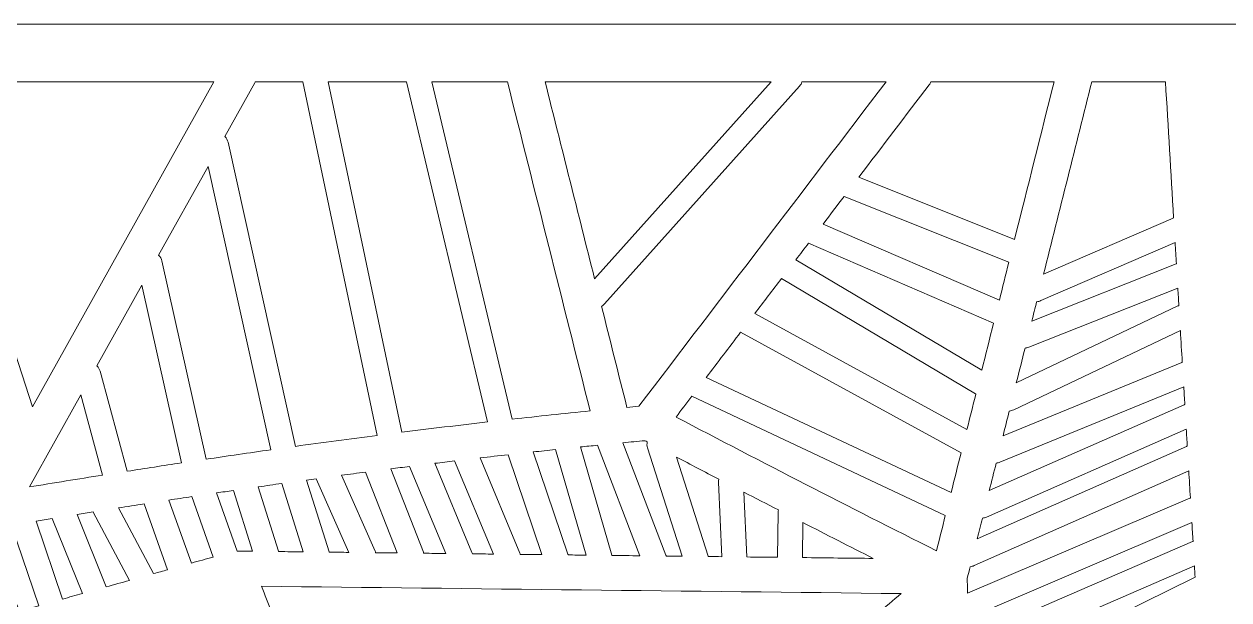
# Model space of a CAD drawing. Header units: centimetres. Extents: x -10.3 to 4.3, y -13.4 to 8.6.
# Drawn here: x -2.784 to 1.948, y 6.292 to 8.553 of the extents above; entities that cross this region are included whole.
import ezdxf

# ---------------------------------------------------------------- set-up
doc = ezdxf.new("R2010")
doc.units = ezdxf.units.CM
doc.header["$MEASUREMENT"] = 0
doc.layers.add('Plan 1', color=7, linetype='Continuous')

msp = doc.modelspace()

# ---------------------------------------------------------------- linework, layer by layer
at = {"layer": 'Plan 1', "color": 250, "lineweight": 20}
for points, knots in [([(-5.4971, -13.40751), (-5.48345, -13.4089), (-5.46966, -13.40959), (-5.45586, -13.40959), (-5.45586, -13.40959), (-5.21797, -13.40959), (-5.21797, -13.40959), (-5.20422, -13.40959), (-5.19047, -13.4089), (-5.17686, -13.40752), (-5.17686, -13.40752), (-5.17454, -13.40728), (-5.17454, -13.40728), (-5.17454, -13.40728), (-5.17222, -13.40752), (-5.17222, -13.40752), (-5.15861, -13.4089), (-5.14486, -13.40959), (-5.13111, -13.40959), (-5.13111, -13.40959), (-4.88364, -13.40959), (-4.88364, -13.40959), (-4.86986, -13.40959), (-4.8561, -13.4089), (-4.84247, -13.40751), (-4.84247, -13.40751), (-4.84014, -13.40728), (-4.84014, -13.40728), (-4.84014, -13.40728), (-4.83782, -13.40751), (-4.83782, -13.40751), (-4.82419, -13.4089), (-4.81043, -13.40959), (-4.79665, -13.40959), (-4.79665, -13.40959), (-4.54415, -13.40959), (-4.54415, -13.40959), (-4.53041, -13.40959), (-4.51668, -13.4089), (-4.50307, -13.40752), (-4.50307, -13.40752), (-4.50075, -13.40729), (-4.50075, -13.40729), (-4.50075, -13.40729), (-4.49844, -13.40752), (-4.49844, -13.40752), (-4.48483, -13.4089), (-4.4711, -13.40959), (-4.45736, -13.40959), (-4.45736, -13.40959), (4.02287, -13.40959), (4.02287, -13.40959), (4.18908, -13.40959), (4.31932, -13.3106), (4.31932, -13.19416), (4.31932, -13.19416), (4.31932, 8.3375), (4.31932, 8.3375), (4.31932, 8.45394), (4.18908, 8.55293), (4.02287, 8.55293), (4.02287, 8.55293), (-10.05259, 8.55293), (-10.05259, 8.55293), (-10.2188, 8.55293), (-10.34904, 8.45394), (-10.34904, 8.3375), (-10.34904, 8.3375), (-10.34904, -5.89474), (-10.34904, -5.89474), (-10.34904, -5.90825), (-10.34731, -5.92174), (-10.34383, -5.93503), (-10.34383, -5.93503), (-10.34327, -5.93714), (-10.34327, -5.93714), (-10.34327, -5.93714), (-10.34383, -5.93925), (-10.34383, -5.93925), (-10.34731, -5.95253), (-10.34904, -5.96603), (-10.34904, -5.97954), (-10.34904, -5.97954), (-10.34904, -6.10452), (-10.34904, -6.10452), (-10.34904, -6.11694), (-10.34758, -6.12935), (-10.34463, -6.1416), (-10.34463, -6.1416), (-10.34417, -6.14354), (-10.34417, -6.14354), (-10.34417, -6.14354), (-10.34463, -6.14548), (-10.34463, -6.14548), (-10.34758, -6.15773), (-10.34904, -6.17014), (-10.34904, -6.18256), (-10.34904, -6.18256), (-10.34904, -13.19416), (-10.34904, -13.19416), (-10.34904, -13.3106), (-10.2188, -13.40959), (-10.05259, -13.40959), (-10.05259, -13.40959), (-7.60772, -13.40959), (-7.60772, -13.40959), (-7.59525, -13.40959), (-7.5828, -13.40902), (-7.57044, -13.40789), (-7.57044, -13.40789), (-7.56833, -13.4077), (-7.56833, -13.4077), (-7.56833, -13.4077), (-7.56623, -13.40789), (-7.56623, -13.40789), (-7.55387, -13.40902), (-7.54141, -13.40959), (-7.52895, -13.40959), (-7.52895, -13.40959), (-6.8758, -13.40959), (-6.8758, -13.40959), (-6.8623, -13.40959), (-6.8488, -13.40893), (-6.83543, -13.40759), (-6.83543, -13.40759), (-6.83315, -13.40737), (-6.83315, -13.40737), (-6.83315, -13.40737), (-6.83088, -13.40759), (-6.83088, -13.40759), (-6.81751, -13.40893), (-6.80401, -13.40959), (-6.7905, -13.40959), (-6.7905, -13.40959), (-5.8596, -13.40959), (-5.8596, -13.40959), (-5.84594, -13.40959), (-5.8323, -13.40891), (-5.81878, -13.40755), (-5.81878, -13.40755), (-5.81648, -13.40732), (-5.81648, -13.40732), (-5.81648, -13.40732), (-5.81418, -13.40755), (-5.81418, -13.40755), (-5.80066, -13.40891), (-5.78701, -13.40959), (-5.77335, -13.40959), (-5.77335, -13.40959), (-5.54299, -13.40959), (-5.54299, -13.40959), (-5.52919, -13.40959), (-5.51541, -13.4089), (-5.50175, -13.40751), (-5.50175, -13.40751), (-5.49943, -13.40727), (-5.49943, -13.40727), (-5.49943, -13.40727), (-5.4971, -13.40751), (-5.4971, -13.40751)], [0, 0, 0, 0, 0.0188679, 0.0188679, 0.0188679, 0.0377358, 0.0377358, 0.0377358, 0.0566038, 0.0566038, 0.0566038, 0.0754717, 0.0754717, 0.0754717, 0.0943396, 0.0943396, 0.0943396, 0.1132075, 0.1132075, 0.1132075, 0.1320755, 0.1320755, 0.1320755, 0.1509434, 0.1509434, 0.1509434, 0.1698113, 0.1698113, 0.1698113, 0.1886792, 0.1886792, 0.1886792, 0.2075472, 0.2075472, 0.2075472, 0.2264151, 0.2264151, 0.2264151, 0.245283, 0.245283, 0.245283, 0.2641509, 0.2641509, 0.2641509, 0.2830189, 0.2830189, 0.2830189, 0.3018868, 0.3018868, 0.3018868, 0.3207547, 0.3207547, 0.3207547, 0.3396226, 0.3396226, 0.3396226, 0.3584906, 0.3584906, 0.3584906, 0.3773585, 0.3773585, 0.3773585, 0.3962264, 0.3962264, 0.3962264, 0.4150943, 0.4150943, 0.4150943, 0.4339623, 0.4339623, 0.4339623, 0.4528302, 0.4528302, 0.4528302, 0.4716981, 0.4716981, 0.4716981, 0.490566, 0.490566, 0.490566, 0.509434, 0.509434, 0.509434, 0.5283019, 0.5283019, 0.5283019, 0.5471698, 0.5471698, 0.5471698, 0.5660377, 0.5660377, 0.5660377, 0.5849057, 0.5849057, 0.5849057, 0.6037736, 0.6037736, 0.6037736, 0.6226415, 0.6226415, 0.6226415, 0.6415094, 0.6415094, 0.6415094, 0.6603774, 0.6603774, 0.6603774, 0.6792453, 0.6792453, 0.6792453, 0.6981132, 0.6981132, 0.6981132, 0.7169811, 0.7169811, 0.7169811, 0.7358491, 0.7358491, 0.7358491, 0.754717, 0.754717, 0.754717, 0.7735849, 0.7735849, 0.7735849, 0.7924528, 0.7924528, 0.7924528, 0.8113208, 0.8113208, 0.8113208, 0.8301887, 0.8301887, 0.8301887, 0.8490566, 0.8490566, 0.8490566, 0.8679245, 0.8679245, 0.8679245, 0.8867925, 0.8867925, 0.8867925, 0.9056604, 0.9056604, 0.9056604, 0.9245283, 0.9245283, 0.9245283, 0.9433962, 0.9433962, 0.9433962, 0.9622642, 0.9622642, 0.9622642, 0.9811321, 0.9811321, 0.9811321, 1, 1, 1, 1]), ([(-2.0392, 8.32593), (-2.0392, 8.32593), (-3.16518, 8.32593), (-3.16518, 8.32593), (-3.16518, 8.32593), (-2.75139, 7.04934), (-2.75139, 7.04934), (-2.75139, 7.04934), (-2.0392, 8.32593), (-2.0392, 8.32593)], [0, 0, 0, 0, 0.3333333, 0.3333333, 0.3333333, 0.6666667, 0.6666667, 0.6666667, 1, 1, 1, 1]), ([(-1.71873, 6.89469), (-1.61164, 6.90955), (-1.50443, 6.92393), (-1.39707, 6.93777), (-1.39707, 6.93777), (-1.68991, 8.32593), (-1.68991, 8.32593), (-1.68991, 8.32593), (-1.87609, 8.32593), (-1.87609, 8.32593), (-1.87661, 8.32486), (-1.87717, 8.32379), (-1.87776, 8.32273), (-1.87776, 8.32273), (-1.99574, 8.11125), (-1.99574, 8.11125), (-1.98886, 8.1048), (-1.98467, 8.09686), (-1.98292, 8.08893), (-1.98292, 8.08893), (-1.71873, 6.89469), (-1.71873, 6.89469)], [0, 0, 0, 0, 0.1428571, 0.1428571, 0.1428571, 0.2857143, 0.2857143, 0.2857143, 0.4285714, 0.4285714, 0.4285714, 0.5714286, 0.5714286, 0.5714286, 0.7142857, 0.7142857, 0.7142857, 0.8571429, 0.8571429, 0.8571429, 1, 1, 1, 1]), ([(-1.28269, 8.32593), (-1.28269, 8.32593), (-1.59018, 8.32593), (-1.59018, 8.32593), (-1.59018, 8.32593), (-1.29994, 6.95014), (-1.29994, 6.95014), (-1.18825, 6.96419), (-1.07641, 6.97767), (-0.96441, 6.9905), (-0.96441, 6.9905), (-1.28269, 8.32593), (-1.28269, 8.32593)], [0, 0, 0, 0, 0.25, 0.25, 0.25, 0.5, 0.5, 0.5, 0.75, 0.75, 0.75, 1, 1, 1, 1]), ([(-0.56097, 7.03379), (-0.66925, 7.4645), (-0.77752, 7.89522), (-0.88579, 8.32593), (-0.88579, 8.32593), (-1.18245, 8.32593), (-1.18245, 8.32593), (-1.18245, 8.32593), (-0.86679, 7.0015), (-0.86679, 7.0015), (-0.76497, 7.01282), (-0.66303, 7.02359), (-0.56097, 7.03379)], [0, 0, 0, 0, 0.25, 0.25, 0.25, 0.5, 0.5, 0.5, 0.75, 0.75, 0.75, 1, 1, 1, 1]), ([(0.14972, 8.32593), (0.14972, 8.32593), (-0.7377, 8.32593), (-0.7377, 8.32593), (-0.67293, 8.06824), (-0.60815, 7.81056), (-0.54338, 7.55287), (-0.54338, 7.55287), (0.14972, 8.32593), (0.14972, 8.32593)], [0, 0, 0, 0, 0.3333333, 0.3333333, 0.3333333, 0.6666667, 0.6666667, 0.6666667, 1, 1, 1, 1]), ([(0.60127, 8.32593), (0.60127, 8.32593), (0.27098, 8.32593), (0.27098, 8.32593), (0.26927, 8.31986), (0.26615, 8.31399), (0.26149, 8.3088), (0.26149, 8.3088), (-0.50458, 7.45433), (-0.50458, 7.45433), (-0.50777, 7.45078), (-0.51167, 7.44757), (-0.51625, 7.44496), (-0.48297, 7.31258), (-0.44969, 7.1802), (-0.41641, 7.04783), (-0.40071, 7.0493), (-0.38501, 7.05077), (-0.3693, 7.05222), (-0.04578, 7.47679), (0.27773, 7.90137), (0.60127, 8.32593)], [0, 0, 0, 0, 0.1428571, 0.1428571, 0.1428571, 0.2857143, 0.2857143, 0.2857143, 0.4285714, 0.4285714, 0.4285714, 0.5714286, 0.5714286, 0.5714286, 0.7142857, 0.7142857, 0.7142857, 0.8571429, 0.8571429, 0.8571429, 1, 1, 1, 1]), ([(0.77782, 8.32593), (0.77593, 8.32207), (0.77363, 8.31831), (0.77089, 8.31472), (0.67862, 8.19364), (0.58637, 8.07257), (0.4941, 7.95149), (0.4941, 7.95149), (1.106, 7.7066), (1.106, 7.7066), (1.15779, 7.91305), (1.20958, 8.11949), (1.26138, 8.32593), (1.26138, 8.32593), (0.77782, 8.32593), (0.77782, 8.32593)], [0, 0, 0, 0, 0.2, 0.2, 0.2, 0.4, 0.4, 0.4, 0.6, 0.6, 0.6, 0.8, 0.8, 0.8, 1, 1, 1, 1]), ([(1.69894, 8.32593), (1.69894, 8.32593), (1.40945, 8.32593), (1.40945, 8.32593), (1.34634, 8.07436), (1.28321, 7.82279), (1.22011, 7.57122), (1.22011, 7.57122), (1.72855, 7.791), (1.72855, 7.791), (1.72933, 7.79133), (1.73012, 7.79165), (1.73093, 7.79196), (1.72026, 7.96995), (1.7096, 8.14794), (1.69894, 8.32593)], [0, 0, 0, 0, 0.2, 0.2, 0.2, 0.4, 0.4, 0.4, 0.6, 0.6, 0.6, 0.8, 0.8, 0.8, 1, 1, 1, 1]), ([(-2.06164, 7.99312), (-2.06164, 7.99312), (-2.25563, 7.6454), (-2.25563, 7.6454), (-2.24876, 7.63895), (-2.24458, 7.63103), (-2.24282, 7.62311), (-2.24282, 7.62311), (-2.0697, 6.84424), (-2.0697, 6.84424), (-1.9851, 6.85681), (-1.90041, 6.86911), (-1.81564, 6.88111), (-1.81564, 6.88111), (-2.06164, 7.99312), (-2.06164, 7.99312)], [0, 0, 0, 0, 0.2, 0.2, 0.2, 0.4, 0.4, 0.4, 0.6, 0.6, 0.6, 0.8, 0.8, 0.8, 1, 1, 1, 1]), ([(1.08363, 7.61742), (1.08363, 7.61742), (0.4368, 7.87629), (0.4368, 7.87629), (0.40924, 7.84013), (0.38167, 7.80396), (0.35412, 7.76779), (0.35412, 7.76779), (1.04636, 7.46883), (1.04636, 7.46883), (1.05879, 7.51836), (1.07121, 7.56789), (1.08363, 7.61742)], [0, 0, 0, 0, 0.25, 0.25, 0.25, 0.5, 0.5, 0.5, 0.75, 0.75, 0.75, 1, 1, 1, 1]), ([(0.29712, 7.69298), (0.28056, 7.67126), (0.264, 7.64953), (0.24745, 7.6278), (0.24745, 7.6278), (0.97732, 7.19359), (0.97732, 7.19359), (0.99283, 7.25543), (1.00835, 7.31728), (1.02386, 7.37913), (1.02386, 7.37913), (0.29712, 7.69298), (0.29712, 7.69298)], [0, 0, 0, 0, 0.25, 0.25, 0.25, 0.5, 0.5, 0.5, 0.75, 0.75, 0.75, 1, 1, 1, 1]), ([(1.19291, 7.46279), (1.18657, 7.43751), (1.18023, 7.41222), (1.17388, 7.38694), (1.17388, 7.38694), (1.74085, 7.6111), (1.74085, 7.6111), (1.74115, 7.61121), (1.74145, 7.61133), (1.74175, 7.61144), (1.74008, 7.63932), (1.7384, 7.6672), (1.73673, 7.69508), (1.73673, 7.69508), (1.20873, 7.46685), (1.20873, 7.46685), (1.20376, 7.4647), (1.19841, 7.46333), (1.19291, 7.46279)], [0, 0, 0, 0, 0.1666667, 0.1666667, 0.1666667, 0.3333333, 0.3333333, 0.3333333, 0.5, 0.5, 0.5, 0.6666667, 0.6666667, 0.6666667, 0.8333333, 0.8333333, 0.8333333, 1, 1, 1, 1]), ([(-2.32148, 7.52737), (-2.32148, 7.52737), (-2.4981, 7.21077), (-2.4981, 7.21077), (-2.49178, 7.20484), (-2.48774, 7.19766), (-2.48577, 7.19041), (-2.48577, 7.19041), (-2.37879, 6.79708), (-2.37879, 6.79708), (-2.30805, 6.80815), (-2.23727, 6.81905), (-2.16642, 6.82975), (-2.16642, 6.82975), (-2.32148, 7.52737), (-2.32148, 7.52737)], [0, 0, 0, 0, 0.2, 0.2, 0.2, 0.4, 0.4, 0.4, 0.6, 0.6, 0.6, 0.8, 0.8, 0.8, 1, 1, 1, 1]), ([(0.19118, 7.55396), (0.15627, 7.50814), (0.12135, 7.46232), (0.08644, 7.4165), (0.08644, 7.4165), (0.91893, 6.96083), (0.91893, 6.96083), (0.93059, 7.00729), (0.94224, 7.05375), (0.9539, 7.10022), (0.95364, 7.10037), (0.95338, 7.10052), (0.95313, 7.10067), (0.95313, 7.10067), (0.19118, 7.55396), (0.19118, 7.55396)], [0, 0, 0, 0, 0.2, 0.2, 0.2, 0.4, 0.4, 0.4, 0.6, 0.6, 0.6, 0.8, 0.8, 0.8, 1, 1, 1, 1]), ([(1.74748, 7.51577), (1.74748, 7.51577), (1.16157, 7.28413), (1.16157, 7.28413), (1.15701, 7.28233), (1.15217, 7.28117), (1.14723, 7.28069), (1.13585, 7.23531), (1.12447, 7.18993), (1.11309, 7.14455), (1.11309, 7.14455), (1.74754, 7.44603), (1.74754, 7.44603), (1.74885, 7.44664), (1.75018, 7.44721), (1.75156, 7.44773), (1.7502, 7.47041), (1.74884, 7.49309), (1.74748, 7.51577)], [0, 0, 0, 0, 0.1666667, 0.1666667, 0.1666667, 0.3333333, 0.3333333, 0.3333333, 0.5, 0.5, 0.5, 0.6666667, 0.6666667, 0.6666667, 0.8333333, 0.8333333, 0.8333333, 1, 1, 1, 1]), ([(0.03007, 7.34253), (-0.01482, 7.28361), (-0.05973, 7.22468), (-0.10463, 7.16576), (-0.10463, 7.16576), (0.85689, 6.71347), (0.85689, 6.71347), (0.86986, 6.7652), (0.88284, 6.81693), (0.89581, 6.86866), (0.89581, 6.86866), (0.03007, 7.34253), (0.03007, 7.34253)], [0, 0, 0, 0, 0.25, 0.25, 0.25, 0.5, 0.5, 0.5, 0.75, 0.75, 0.75, 1, 1, 1, 1]), ([(1.75745, 7.3494), (1.75745, 7.3494), (1.10267, 7.03827), (1.10267, 7.03827), (1.09727, 7.03571), (1.09134, 7.03408), (1.08523, 7.03348), (1.07711, 7.00113), (1.069, 6.96878), (1.06088, 6.93643), (1.06088, 6.93643), (1.76341, 7.22454), (1.76341, 7.22454), (1.7639, 7.22474), (1.76439, 7.22494), (1.7649, 7.22512), (1.76242, 7.26655), (1.75993, 7.30798), (1.75745, 7.3494)], [0, 0, 0, 0, 0.1666667, 0.1666667, 0.1666667, 0.3333333, 0.3333333, 0.3333333, 0.5, 0.5, 0.5, 0.6666667, 0.6666667, 0.6666667, 0.8333333, 0.8333333, 0.8333333, 1, 1, 1, 1]), ([(1.03402, 6.82932), (1.02502, 6.79349), (1.01603, 6.75765), (1.00705, 6.72182), (1.00705, 6.72182), (1.7722, 7.05803), (1.7722, 7.05803), (1.77306, 7.05841), (1.77395, 7.05877), (1.77485, 7.0591), (1.77345, 7.0824), (1.77205, 7.1057), (1.77066, 7.12899), (1.77066, 7.12899), (1.04894, 6.83301), (1.04894, 6.83301), (1.04422, 6.83107), (1.03918, 6.82983), (1.03402, 6.82932)], [0, 0, 0, 0, 0.1666667, 0.1666667, 0.1666667, 0.3333333, 0.3333333, 0.3333333, 0.5, 0.5, 0.5, 0.6666667, 0.6666667, 0.6666667, 0.8333333, 0.8333333, 0.8333333, 1, 1, 1, 1]), ([(-2.5614, 7.09732), (-2.5614, 7.09732), (-2.76345, 6.73515), (-2.76345, 6.73515), (-2.66759, 6.751), (-2.57164, 6.76657), (-2.47559, 6.78182), (-2.47559, 6.78182), (-2.5614, 7.09732), (-2.5614, 7.09732)], [0, 0, 0, 0, 0.3333333, 0.3333333, 0.3333333, 0.6666667, 0.6666667, 0.6666667, 1, 1, 1, 1]), ([(-0.16134, 7.09132), (-0.18207, 7.06413), (-0.20278, 7.03694), (-0.2235, 7.00975), (0.11541, 6.83271), (0.45569, 6.65694), (0.79949, 6.48469), (0.81106, 6.5308), (0.82263, 6.57691), (0.8342, 6.62303), (0.8342, 6.62303), (-0.16134, 7.09132), (-0.16134, 7.09132)], [0, 0, 0, 0, 0.25, 0.25, 0.25, 0.5, 0.5, 0.5, 0.75, 0.75, 0.75, 1, 1, 1, 1]), ([(1.78066, 6.96199), (1.78066, 6.96199), (0.99583, 6.61714), (0.99583, 6.61714), (0.99079, 6.61492), (0.98533, 6.61351), (0.97974, 6.61296), (0.9729, 6.58569), (0.96606, 6.55843), (0.95922, 6.53116), (0.95922, 6.53116), (1.78188, 6.89473), (1.78188, 6.89473), (1.78278, 6.89513), (1.7837, 6.8955), (1.78463, 6.89585), (1.7833, 6.9179), (1.78198, 6.93994), (1.78066, 6.96199)], [0, 0, 0, 0, 0.1666667, 0.1666667, 0.1666667, 0.3333333, 0.3333333, 0.3333333, 0.5, 0.5, 0.5, 0.6666667, 0.6666667, 0.6666667, 0.8333333, 0.8333333, 0.8333333, 1, 1, 1, 1]), ([(-0.3363, 6.91224), (-0.3393, 6.91381), (-0.3423, 6.91537), (-0.3453, 6.91694), (-0.3742, 6.91428), (-0.40309, 6.91157), (-0.43197, 6.90881), (-0.43197, 6.90881), (-0.26341, 6.46803), (-0.26341, 6.46803), (-0.26289, 6.46667), (-0.26244, 6.4653), (-0.26207, 6.46392), (-0.24128, 6.46369), (-0.2205, 6.46345), (-0.19971, 6.46321), (-0.19971, 6.46321), (-0.33563, 6.88885), (-0.33563, 6.88885), (-0.33806, 6.89645), (-0.33829, 6.90451), (-0.3363, 6.91224)], [0, 0, 0, 0, 0.1428571, 0.1428571, 0.1428571, 0.2857143, 0.2857143, 0.2857143, 0.4285714, 0.4285714, 0.4285714, 0.5714286, 0.5714286, 0.5714286, 0.7142857, 0.7142857, 0.7142857, 0.8571429, 0.8571429, 0.8571429, 1, 1, 1, 1]), ([(-0.88343, 6.86185), (-0.92008, 6.85773), (-0.95671, 6.85354), (-0.99333, 6.84929), (-0.99333, 6.84929), (-0.83702, 6.47588), (-0.83702, 6.47588), (-0.83629, 6.47412), (-0.83567, 6.47232), (-0.83519, 6.47052), (-0.8069, 6.47019), (-0.77862, 6.46986), (-0.75034, 6.46953), (-0.75034, 6.46953), (-0.88343, 6.86185), (-0.88343, 6.86185)], [0, 0, 0, 0, 0.2, 0.2, 0.2, 0.4, 0.4, 0.4, 0.6, 0.6, 0.6, 0.8, 0.8, 0.8, 1, 1, 1, 1]), ([(-0.69736, 6.88212), (-0.72642, 6.87905), (-0.75548, 6.87593), (-0.78452, 6.87278), (-0.78452, 6.87278), (-0.64821, 6.47094), (-0.64821, 6.47094), (-0.64792, 6.47008), (-0.64766, 6.46921), (-0.64742, 6.46835), (-0.62396, 6.46807), (-0.6005, 6.4678), (-0.57704, 6.46753), (-0.57704, 6.46753), (-0.69736, 6.88212), (-0.69736, 6.88212)], [0, 0, 0, 0, 0.2, 0.2, 0.2, 0.4, 0.4, 0.4, 0.6, 0.6, 0.6, 0.8, 0.8, 0.8, 1, 1, 1, 1]), ([(-0.53209, 6.89906), (-0.55439, 6.89684), (-0.57668, 6.8946), (-0.59896, 6.89233), (-0.59896, 6.89233), (-0.47556, 6.46714), (-0.47556, 6.46714), (-0.47549, 6.46688), (-0.47541, 6.46662), (-0.47535, 6.46637), (-0.43895, 6.46595), (-0.40255, 6.46552), (-0.36615, 6.46511), (-0.36615, 6.46511), (-0.53209, 6.89906), (-0.53209, 6.89906)], [0, 0, 0, 0, 0.2, 0.2, 0.2, 0.4, 0.4, 0.4, 0.6, 0.6, 0.6, 0.8, 0.8, 0.8, 1, 1, 1, 1]), ([(-1.27041, 6.8158), (-1.29493, 6.81272), (-1.31945, 6.80961), (-1.34396, 6.80648), (-1.34396, 6.80648), (-1.2159, 6.47936), (-1.2159, 6.47936), (-1.21533, 6.4779), (-1.21484, 6.47642), (-1.21444, 6.47492), (-1.18568, 6.47459), (-1.15692, 6.47425), (-1.12817, 6.47392), (-1.12817, 6.47392), (-1.27041, 6.8158), (-1.27041, 6.8158)], [0, 0, 0, 0, 0.2, 0.2, 0.2, 0.4, 0.4, 0.4, 0.6, 0.6, 0.6, 0.8, 0.8, 0.8, 1, 1, 1, 1]), ([(-1.02314, 6.4727), (-0.99552, 6.47238), (-0.9679, 6.47205), (-0.94028, 6.47173), (-0.94028, 6.47173), (-1.09338, 6.8375), (-1.09338, 6.8375), (-1.11914, 6.83442), (-1.14489, 6.8313), (-1.17064, 6.82815), (-1.17064, 6.82815), (-1.02494, 6.47797), (-1.02494, 6.47797), (-1.02422, 6.47624), (-1.02362, 6.47448), (-1.02314, 6.4727)], [0, 0, 0, 0, 0.2, 0.2, 0.2, 0.4, 0.4, 0.4, 0.6, 0.6, 0.6, 0.8, 0.8, 0.8, 1, 1, 1, 1]), ([(-0.22195, 6.85252), (-0.22195, 6.85252), (-0.09784, 6.46389), (-0.09784, 6.46389), (-0.09764, 6.46328), (-0.09746, 6.46266), (-0.0973, 6.46204), (-0.07953, 6.46184), (-0.06176, 6.46163), (-0.044, 6.46143), (-0.044, 6.46143), (-0.05654, 6.75361), (-0.05654, 6.75361), (-0.05672, 6.75768), (-0.05631, 6.76178), (-0.05529, 6.7658), (-0.11089, 6.79466), (-0.16644, 6.82357), (-0.22195, 6.85252)], [0, 0, 0, 0, 0.1666667, 0.1666667, 0.1666667, 0.3333333, 0.3333333, 0.3333333, 0.5, 0.5, 0.5, 0.6666667, 0.6666667, 0.6666667, 0.8333333, 0.8333333, 0.8333333, 1, 1, 1, 1]), ([(-1.63697, 6.76767), (-1.64958, 6.76594), (-1.66219, 6.76421), (-1.6748, 6.76247), (-1.6748, 6.76247), (-1.58582, 6.481), (-1.58582, 6.481), (-1.58563, 6.48042), (-1.58546, 6.47984), (-1.5853, 6.47925), (-1.55998, 6.47895), (-1.53465, 6.47866), (-1.50932, 6.47836), (-1.50932, 6.47836), (-1.63697, 6.76767), (-1.63697, 6.76767)], [0, 0, 0, 0, 0.2, 0.2, 0.2, 0.4, 0.4, 0.4, 0.6, 0.6, 0.6, 0.8, 0.8, 0.8, 1, 1, 1, 1]), ([(-1.44306, 6.79365), (-1.47445, 6.78954), (-1.50582, 6.78538), (-1.53718, 6.78118), (-1.53718, 6.78118), (-1.40572, 6.48325), (-1.40572, 6.48325), (-1.40484, 6.48124), (-1.40412, 6.4792), (-1.40356, 6.47713), (-1.3753, 6.4768), (-1.34703, 6.47646), (-1.31877, 6.47613), (-1.31877, 6.47613), (-1.44306, 6.79365), (-1.44306, 6.79365)], [0, 0, 0, 0, 0.2, 0.2, 0.2, 0.4, 0.4, 0.4, 0.6, 0.6, 0.6, 0.8, 0.8, 0.8, 1, 1, 1, 1]), ([(0.93187, 6.42215), (0.92799, 6.40666), (0.9241, 6.39116), (0.92021, 6.37567), (0.92072, 6.35656), (0.92123, 6.33746), (0.92174, 6.31836), (0.92174, 6.31836), (1.79468, 6.69121), (1.79468, 6.69121), (1.79539, 6.69151), (1.79611, 6.6918), (1.79684, 6.69207), (1.79471, 6.7276), (1.79258, 6.76313), (1.79045, 6.79866), (1.79045, 6.79866), (0.94806, 6.42638), (0.94806, 6.42638), (0.94299, 6.42413), (0.93751, 6.42271), (0.93187, 6.42215)], [0, 0, 0, 0, 0.1428571, 0.1428571, 0.1428571, 0.2857143, 0.2857143, 0.2857143, 0.4285714, 0.4285714, 0.4285714, 0.5714286, 0.5714286, 0.5714286, 0.7142857, 0.7142857, 0.7142857, 0.8571429, 0.8571429, 0.8571429, 1, 1, 1, 1]), ([(-1.96217, 6.72159), (-1.98409, 6.71838), (-2.006, 6.71516), (-2.02791, 6.71191), (-2.02791, 6.71191), (-1.94687, 6.48349), (-1.94687, 6.48349), (-1.92674, 6.48325), (-1.90661, 6.48302), (-1.88648, 6.48278), (-1.88648, 6.48278), (-1.96217, 6.72159), (-1.96217, 6.72159)], [0, 0, 0, 0, 0.25, 0.25, 0.25, 0.5, 0.5, 0.5, 0.75, 0.75, 0.75, 1, 1, 1, 1]), ([(-1.7725, 6.74884), (-1.80322, 6.74451), (-1.83393, 6.74014), (-1.86463, 6.73572), (-1.86463, 6.73572), (-1.78465, 6.48336), (-1.78465, 6.48336), (-1.78446, 6.48277), (-1.78429, 6.48218), (-1.78413, 6.48158), (-1.75197, 6.4812), (-1.71981, 6.48082), (-1.68765, 6.48045), (-1.68765, 6.48045), (-1.7725, 6.74884), (-1.7725, 6.74884)], [0, 0, 0, 0, 0.2, 0.2, 0.2, 0.4, 0.4, 0.4, 0.6, 0.6, 0.6, 0.8, 0.8, 0.8, 1, 1, 1, 1]), ([(-2.12577, 6.6973), (-2.15567, 6.69279), (-2.18555, 6.68825), (-2.21543, 6.68368), (-2.21543, 6.68368), (-2.12652, 6.43645), (-2.12652, 6.43645), (-2.09822, 6.44436), (-2.06994, 6.45227), (-2.04164, 6.46017), (-2.04164, 6.46017), (-2.12577, 6.6973), (-2.12577, 6.6973)], [0, 0, 0, 0, 0.25, 0.25, 0.25, 0.5, 0.5, 0.5, 0.75, 0.75, 0.75, 1, 1, 1, 1]), ([(0.17875, 6.64479), (0.13349, 6.6681), (0.08826, 6.69144), (0.04307, 6.71482), (0.04307, 6.71482), (0.05401, 6.46032), (0.05401, 6.46032), (0.09453, 6.45986), (0.13506, 6.4594), (0.17559, 6.45895), (0.17559, 6.45895), (0.17749, 6.63501), (0.17749, 6.63501), (0.17753, 6.63828), (0.17794, 6.64156), (0.17875, 6.64479)], [0, 0, 0, 0, 0.2, 0.2, 0.2, 0.4, 0.4, 0.4, 0.6, 0.6, 0.6, 0.8, 0.8, 0.8, 1, 1, 1, 1]), ([(-2.51336, 6.63701), (-2.53433, 6.63364), (-2.5553, 6.63026), (-2.57627, 6.62687), (-2.57627, 6.62687), (-2.46132, 6.34299), (-2.46132, 6.34299), (-2.43102, 6.35144), (-2.40073, 6.35989), (-2.37043, 6.36834), (-2.37043, 6.36834), (-2.51282, 6.63597), (-2.51282, 6.63597), (-2.51301, 6.63632), (-2.51318, 6.63666), (-2.51336, 6.63701)], [0, 0, 0, 0, 0.2, 0.2, 0.2, 0.4, 0.4, 0.4, 0.6, 0.6, 0.6, 0.8, 0.8, 0.8, 1, 1, 1, 1]), ([(-2.31319, 6.66861), (-2.34639, 6.66345), (-2.37958, 6.65825), (-2.41275, 6.65301), (-2.41275, 6.65301), (-2.27541, 6.39487), (-2.27541, 6.39487), (-2.25703, 6.4), (-2.23865, 6.40513), (-2.22028, 6.41026), (-2.22028, 6.41026), (-2.31319, 6.66861), (-2.31319, 6.66861)], [0, 0, 0, 0, 0.25, 0.25, 0.25, 0.5, 0.5, 0.5, 0.75, 0.75, 0.75, 1, 1, 1, 1]), ([(-2.87429, 6.5777), (-2.89204, 6.57), (-2.90974, 6.56223), (-2.92738, 6.55441), (-2.92738, 6.55441), (-2.80235, 6.24792), (-2.80235, 6.24792), (-2.77722, 6.25492), (-2.75209, 6.26192), (-2.72695, 6.26893), (-2.72695, 6.26893), (-2.83429, 6.5844), (-2.83429, 6.5844), (-2.84762, 6.58217), (-2.86096, 6.57994), (-2.87429, 6.5777)], [0, 0, 0, 0, 0.2, 0.2, 0.2, 0.4, 0.4, 0.4, 0.6, 0.6, 0.6, 0.8, 0.8, 0.8, 1, 1, 1, 1]), ([(-2.67435, 6.6109), (-2.69529, 6.60747), (-2.71622, 6.60402), (-2.73715, 6.60056), (-2.73715, 6.60056), (-2.63321, 6.29505), (-2.63321, 6.29505), (-2.60722, 6.3023), (-2.58124, 6.30955), (-2.55525, 6.31679), (-2.55525, 6.31679), (-2.67435, 6.6109), (-2.67435, 6.6109)], [0, 0, 0, 0, 0.25, 0.25, 0.25, 0.5, 0.5, 0.5, 0.75, 0.75, 0.75, 1, 1, 1, 1]), ([(0.27495, 6.59536), (0.27495, 6.59536), (0.27346, 6.45784), (0.27346, 6.45784), (0.36594, 6.4568), (0.45843, 6.45575), (0.55092, 6.45472), (0.45871, 6.50139), (0.36674, 6.54828), (0.27495, 6.59536)], [0, 0, 0, 0, 0.3333333, 0.3333333, 0.3333333, 0.6666667, 0.6666667, 0.6666667, 1, 1, 1, 1]), ([(0.92433, 6.22039), (0.92504, 6.19368), (0.92575, 6.16696), (0.92646, 6.14025), (0.92646, 6.14025), (1.80462, 6.5209), (1.80462, 6.5209), (1.80541, 6.52124), (1.80622, 6.52156), (1.80704, 6.52187), (1.80557, 6.54637), (1.8041, 6.57088), (1.80263, 6.59538), (1.80263, 6.59538), (0.92788, 6.22176), (0.92788, 6.22176), (0.92672, 6.22126), (0.92554, 6.22081), (0.92433, 6.22039)], [0, 0, 0, 0, 0.1666667, 0.1666667, 0.1666667, 0.3333333, 0.3333333, 0.3333333, 0.5, 0.5, 0.5, 0.6666667, 0.6666667, 0.6666667, 0.8333333, 0.8333333, 0.8333333, 1, 1, 1, 1]), ([(0.92906, 6.04206), (0.92992, 6.00954), (0.93078, 5.97701), (0.93165, 5.94449), (0.93165, 5.94449), (1.8108, 6.37879), (1.8108, 6.37879), (1.81231, 6.37954), (1.81388, 6.38022), (1.81549, 6.38082), (1.81461, 6.39554), (1.81373, 6.41025), (1.81285, 6.42497), (1.81285, 6.42497), (0.93287, 6.04353), (0.93287, 6.04353), (0.93163, 6.043), (0.93036, 6.0425), (0.92906, 6.04206)], [0, 0, 0, 0, 0.1666667, 0.1666667, 0.1666667, 0.3333333, 0.3333333, 0.3333333, 0.5, 0.5, 0.5, 0.6666667, 0.6666667, 0.6666667, 0.8333333, 0.8333333, 0.8333333, 1, 1, 1, 1]), ([(0.47282, 6.15769), (0.53552, 6.21067), (0.59821, 6.26366), (0.6609, 6.31664), (-0.17662, 6.32597), (-1.01413, 6.3357), (-1.85164, 6.34552), (-1.83839, 6.3114), (-1.82514, 6.27728), (-1.8119, 6.24316), (-1.8111, 6.24316), (-1.8103, 6.24315), (-1.8095, 6.24313), (-1.8095, 6.24313), (0.45007, 6.16366), (0.45007, 6.16366), (0.45864, 6.16336), (0.46632, 6.16114), (0.47282, 6.15769)], [0, 0, 0, 0, 0.1666667, 0.1666667, 0.1666667, 0.3333333, 0.3333333, 0.3333333, 0.5, 0.5, 0.5, 0.6666667, 0.6666667, 0.6666667, 0.8333333, 0.8333333, 0.8333333, 1, 1, 1, 1])]:
    msp.add_open_spline(points, degree=3, knots=knots, dxfattribs=at)

doc.saveas('drawing.dxf')
